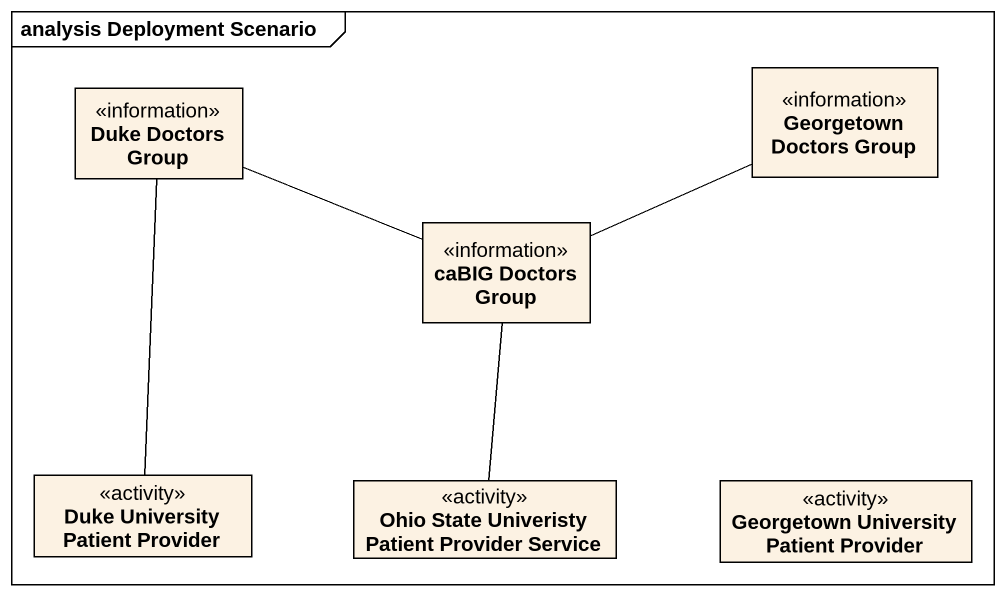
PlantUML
@startuml
mainframe analysis Deployment Scenario
hide circle
hide empty members
class "Duke Doctors Group" as Duke_Doctors_Group <<information>>
class "Georgetown Doctors Group" as Georgetown_Doctors_Group <<information>>
class "caBIG Doctors Group" as caBIG_Doctors_Group <<information>>
class "Duke University Patient Provider" as Duke_University_Patient <<activity>>
class "Ohio State Univeristy Patient Provider Service" as Ohio_State_Univeristy <<activity>>
class "Georgetown University Patient Provider" as Georgetown_University <<activity>>
Duke_Doctors_Group -right- caBIG_Doctors_Group
Georgetown_Doctors_Group -left- caBIG_Doctors_Group
Duke_University_Patient -up- Duke_Doctors_Group
Ohio_State_Univeristy -up- caBIG_Doctors_Group
@enduml
